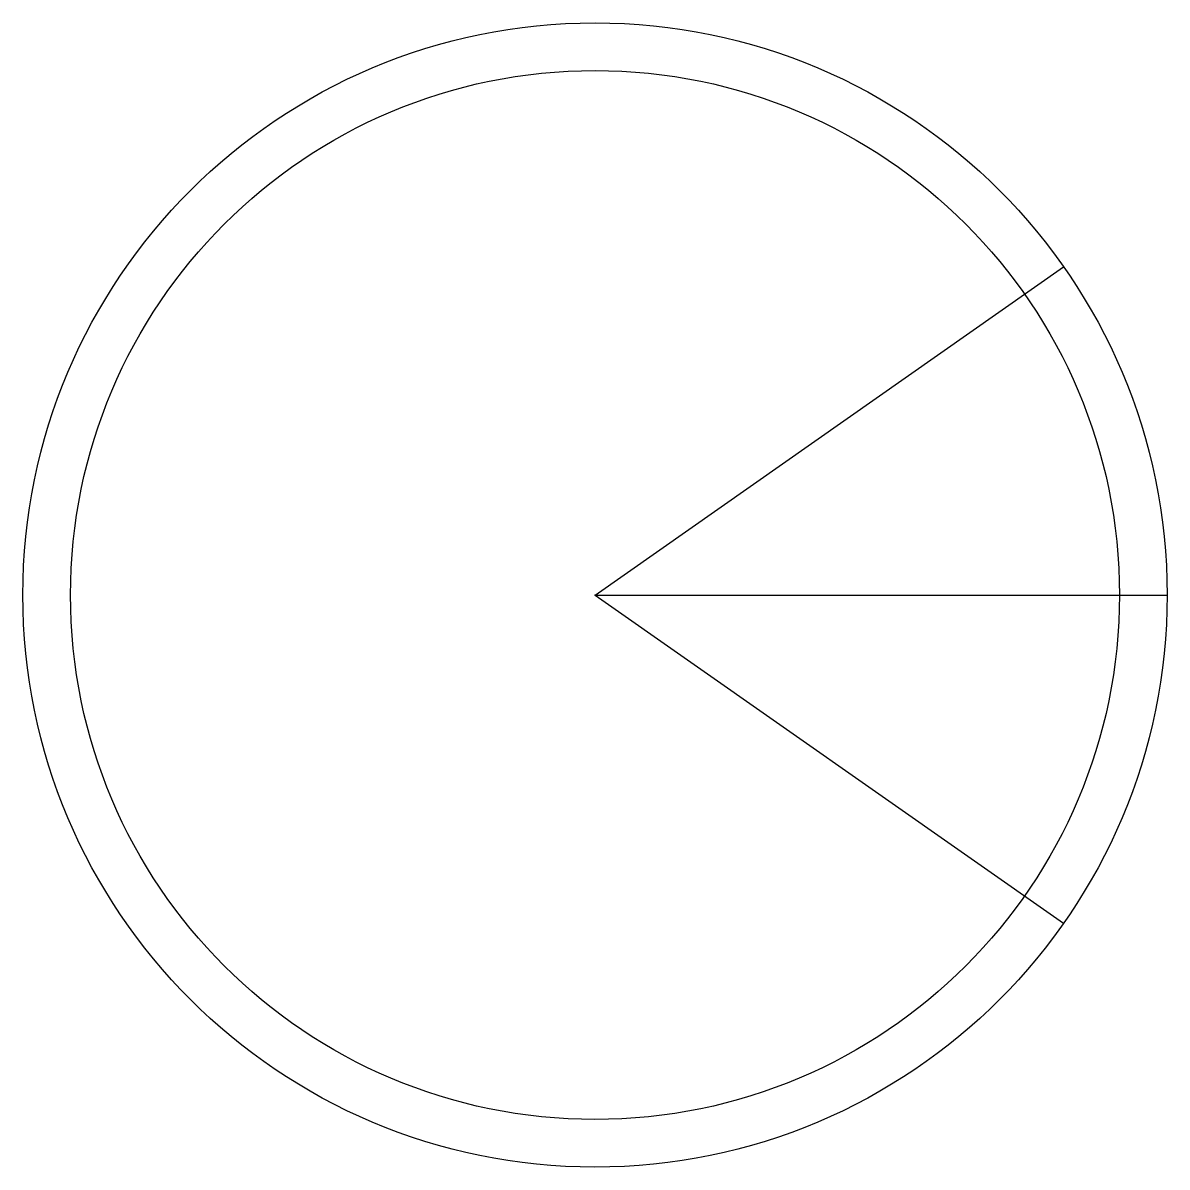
# Model space of a CAD drawing. Header units: millimetres. Extents: x -30 to 30, y -30 to 30.
import ezdxf

# ---------------------------------------------------------------- set-up
doc = ezdxf.new("R2010")
doc.units = ezdxf.units.MM
doc.layers.get('0').update_dxf_attribs({"linetype": 'CONTINUOUS'})

msp = doc.modelspace()

# ---------------------------------------------------------------- linework, layer by layer
for q in [(24.575, 17.207), (24.575, -17.207), (30, 0)]:
    msp.add_line((0, 0), q)
for radius in [30, 27.5]:
    msp.add_circle((0, 0), radius)
msp.add_point((0, 0))

doc.saveas('drawing.dxf')
